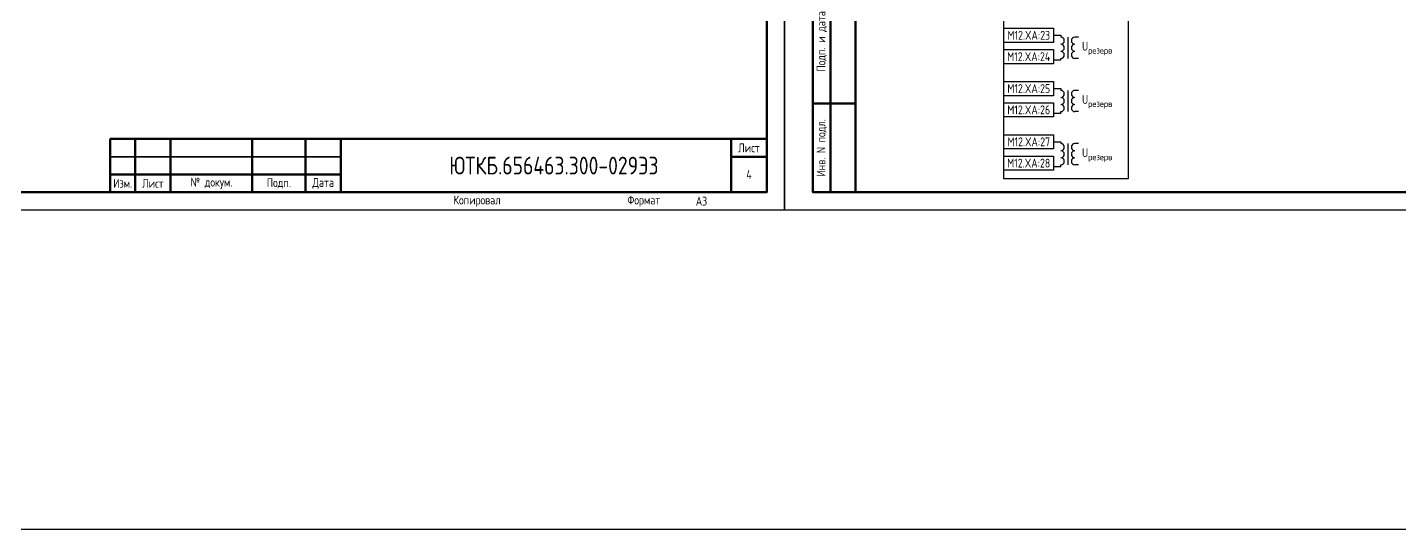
# Model space of a CAD drawing. Header units: millimetres. Extents: x -1117 to 3702, y -90 to 586.
# Drawn here: x 1466.6 to 1853.4, y -90 to 51.4 of the extents above; entities that cross this region are included whole.
import ezdxf

# ---------------------------------------------------------------- set-up
doc = ezdxf.new("R2010")
doc.units = ezdxf.units.MM
doc.styles.add('Gost_type_A', font='GOST_A.TTF')

# ---------------------------------------------------------------- blocks, each defined once
blk = doc.blocks.new('Формат_А3')
blk.add_lwpolyline([(-420, 297), (0, 297), (0, 0), (-420, 0)], close=True)
at = {"lineweight": 50}
blk.add_lwpolyline([(-400, 292), (-5, 292), (-5, 5), (-400, 5)], close=True, dxfattribs=at)
blk = doc.blocks.new('Штамп левый нижний')
at = {"lineweight": 50}
for points in [[(-12, 145), (-7, 145), (-7, 110), (-12, 110)], [(-7, 145), (0, 145), (0, 110), (-7, 110)], [(-12, 110), (-7, 110), (-7, 85), (-12, 85)], [(-7, 110), (0, 110), (0, 85), (-7, 85)], [(-12, 85), (-7, 85), (-7, 60), (-12, 60)], [(-7, 85), (0, 85), (0, 60), (-7, 60)], [(-12, 60), (-7, 60), (-7, 25), (-12, 25)], [(-7, 60), (0, 60), (0, 25), (-7, 25)], [(-12, 25), (-7, 25), (-7, 0), (-12, 0)], [(-7, 25), (0, 25), (0, 0), (-7, 0)]]:
    blk.add_lwpolyline(points, close=True, dxfattribs=at)
at = {"char_height": 2.5, "attachment_point": 5, "rotation": 90, "style": 'Gost_type_A'}
for s, insert, width in [('Подп. и дата', (-9.5, 127.5), 35), ('Инв. № дубл.', (-9.5, 97.5), 25), ('Взам. инв. №', (-9.5, 72.5), 25), ('Подп. и дата', (-9.5, 42.5), 35), ('Инв. N подл.', (-9.5, 12.5), 25)]:
    blk.add_mtext(s, dxfattribs=dict(at, insert=insert, width=width))
blk = doc.blocks.new('Штамп малый нижний')
at = {"lineweight": 50}
for points in [[(-185, 15), (-178, 15), (-178, 5), (-185, 5)], [(-178, 15), (-168, 15), (-168, 5), (-178, 5)], [(-168, 15), (-145, 15), (-145, 5), (-168, 5)], [(-145, 15), (-130, 15), (-130, 5), (-145, 5)], [(-130, 15), (-120, 15), (-120, 5), (-130, 5)], [(-120, 15), (-10, 15), (-10, 0), (-120, 0)], [(-10, 15), (0, 15), (0, 10), (-10, 10)], [(-10, 10), (0, 10), (0, 0), (-10, 0)], [(-185, 5), (-178, 5), (-178, 0), (-185, 0)], [(-178, 5), (-168, 5), (-168, 0), (-178, 0)], [(-168, 5), (-145, 5), (-145, 0), (-168, 0)], [(-145, 5), (-130, 5), (-130, 0), (-145, 0)], [(-130, 5), (-120, 5), (-120, 0), (-130, 0)]]:
    blk.add_lwpolyline(points, close=True, dxfattribs=at)
for points in [[(-185, 15), (-178, 15), (-178, 10), (-185, 10)], [(-178, 15), (-168, 15), (-168, 10), (-178, 10)], [(-168, 15), (-145, 15), (-145, 10), (-168, 10)], [(-145, 15), (-130, 15), (-130, 10), (-145, 10)], [(-130, 15), (-120, 15), (-120, 10), (-130, 10)], [(-185, 10), (-178, 10), (-178, 5), (-185, 5)], [(-178, 10), (-168, 10), (-168, 5), (-178, 5)], [(-168, 10), (-145, 10), (-145, 5), (-168, 5)], [(-145, 10), (-130, 10), (-130, 5), (-145, 5)], [(-130, 10), (-120, 10), (-120, 5), (-130, 5)]]:
    blk.add_lwpolyline(points, close=True)
at = {"char_height": 2.5, "style": 'Gost_type_A'}
for s, insert, width, attachment_point in [('Лист', (-5, 12.5), 10, 5), ('№ докум.', (-156.5, 2.5), 23, 5), ('Подп.', (-137.5, 2.5), 15, 5), ('Дата', (-125, 2.5), 10, 5), ('Изм.', (-181.5, 2.5), 7, 5), ('Лист', (-173, 2.5), 10, 5), ('Копировал', (-75, -2.53), 13.1202, 6), ('Формат', (-30, -2.53), 13.1202, 6)]:
    blk.add_mtext(s, dxfattribs=dict(at, insert=insert, width=width, attachment_point=attachment_point))

msp = doc.modelspace()

# ---------------------------------------------------------------- linework, layer by layer
at = {"ltscale": 4}
for p, q in [((1755.86, 49.2), (1757.86, 49.2)), ((1757.86, 49.2), (1757.86, 48.7)), ((1757.86, 49.2), (1757.86, 48.7)), ((1759.86, 48.7), (1759.86, 44.7)), ((1759.86, 46.7), (1759.86, 42.7)), ((1762.86, 48.7), (1761.86, 48.7)), ((1757.86, 42.2), (1757.86, 42.7)), ((1762.86, 42.7), (1761.86, 42.7)), ((1757.86, 42.2), (1755.86, 42.2)), ((1755.86, 34.2), (1757.86, 34.2)), ((1757.86, 34.2), (1757.86, 33.7)), ((1757.86, 34.2), (1757.86, 33.7)), ((1759.86, 33.7), (1759.86, 29.7)), ((1759.86, 31.7), (1759.86, 27.7)), ((1762.86, 33.7), (1761.86, 33.7)), ((1757.86, 27.2), (1755.86, 27.2)), ((1757.86, 27.2), (1757.86, 27.7)), ((1762.86, 27.7), (1761.86, 27.7)), ((1755.86, 19.2), (1757.86, 19.2)), ((1757.86, 19.2), (1757.86, 18.7)), ((1757.86, 19.2), (1757.86, 18.7)), ((1759.86, 18.7), (1759.86, 14.7)), ((1759.86, 16.7), (1759.86, 12.7)), ((1762.86, 18.7), (1761.86, 18.7)), ((1757.86, 12.2), (1755.86, 12.2)), ((1757.86, 12.2), (1757.86, 12.7)), ((1762.86, 12.7), (1761.86, 12.7))]:
    msp.add_line(p, q, dxfattribs=at)
for points in [[(-1117.42, 586), (3701.92, 586), (3701.92, -90), (-1117.42, -90)], [(1741.86, 160.2), (1776.86, 160.2), (1776.86, 8.82), (1741.86, 8.82)], [(1741.86, 51.2), (1755.86, 51.2), (1755.86, 47.2), (1741.86, 47.2)], [(1741.86, 45.2), (1755.86, 45.2), (1755.86, 41.2), (1741.86, 41.2)], [(1741.86, 36.2), (1755.86, 36.2), (1755.86, 32.2), (1741.86, 32.2)], [(1741.86, 30.2), (1755.86, 30.2), (1755.86, 26.2), (1741.86, 26.2)], [(1741.86, 21.2), (1755.86, 21.2), (1755.86, 17.2), (1741.86, 17.2)], [(1741.86, 15.2), (1755.86, 15.2), (1755.86, 11.2), (1741.86, 11.2)]]:
    msp.add_lwpolyline(points, close=True)
for centre, start, end in [((1757.86, 47.7), 270, 90), ((1757.86, 45.7), 270, 90), ((1761.86, 47.7), 90, 270), ((1761.86, 47.7), 90, 270), ((1761.86, 45.7), 90, 270), ((1761.86, 45.7), 90, 270), ((1757.86, 43.7), 270, 90), ((1761.86, 43.7), 90, 270), ((1757.86, 32.7), 270, 90), ((1757.86, 30.7), 270, 90), ((1761.86, 32.7), 90, 270), ((1761.86, 32.7), 90, 270), ((1761.86, 30.7), 90, 270), ((1761.86, 30.7), 90, 270), ((1757.86, 28.7), 270, 90), ((1761.86, 28.7), 90, 270), ((1757.86, 17.7), 270, 90), ((1757.86, 15.7), 270, 90), ((1761.86, 17.7), 90, 270), ((1761.86, 17.7), 90, 270), ((1761.86, 15.7), 90, 270), ((1761.86, 15.7), 90, 270), ((1757.86, 13.7), 270, 90), ((1761.86, 13.7), 90, 270)]:
    msp.add_arc(centre, 1, start, end, dxfattribs=at)

# ---------------------------------------------------------------- block references
at = {"color": 1}
for name, p in [('Формат_А3', (1680, 0)), ('Формат_А3', (2100, 0)), ('Штамп левый нижний', (1700, 5)), ('Штамп малый нижний', (1675, 5))]:
    msp.add_blockref(name, p, dxfattribs=at)

# ---------------------------------------------------------------- texts
at = {"style": 'Gost_type_A'}
for s, insert, char_height, width, attachment_point in [('M12.XA:23', (1748.86, 49.2), 2.5, 14, 5), ('\\A1;U{\\H0.7x;\\S^ резерв;}', (1763.86, 45.7), 2.5, 12, 4), ('M12.XA:24', (1748.85, 43.2), 2.5, 14.018, 5), ('M12.XA:25', (1748.86, 34.2), 2.5, 14, 5), ('\\A1;U{\\H0.7x;\\S^ резерв;}', (1763.86, 30.7), 2.5, 12, 4), ('M12.XA:26', (1748.85, 28.2), 2.5, 14.018, 5), ('M12.XA:27', (1748.86, 19.2), 2.5, 14, 5), ('\\A1;U{\\H0.7x;\\S^ резерв;}', (1763.86, 15.7), 2.5, 12, 4), ('ЮТКБ.656463.300-029Э3', (1615, 12.5), 5, 120, 5), ('M12.XA:28', (1748.85, 13.2), 2.5, 14.018, 5), ('4', (1670, 10), 2.5, 10, 5), ('A3', (1655, 2.5), 2.5, 20, 4)]:
    msp.add_mtext(s, dxfattribs=dict(at, insert=insert, char_height=char_height, width=width, attachment_point=attachment_point))

doc.saveas('drawing.dxf')
